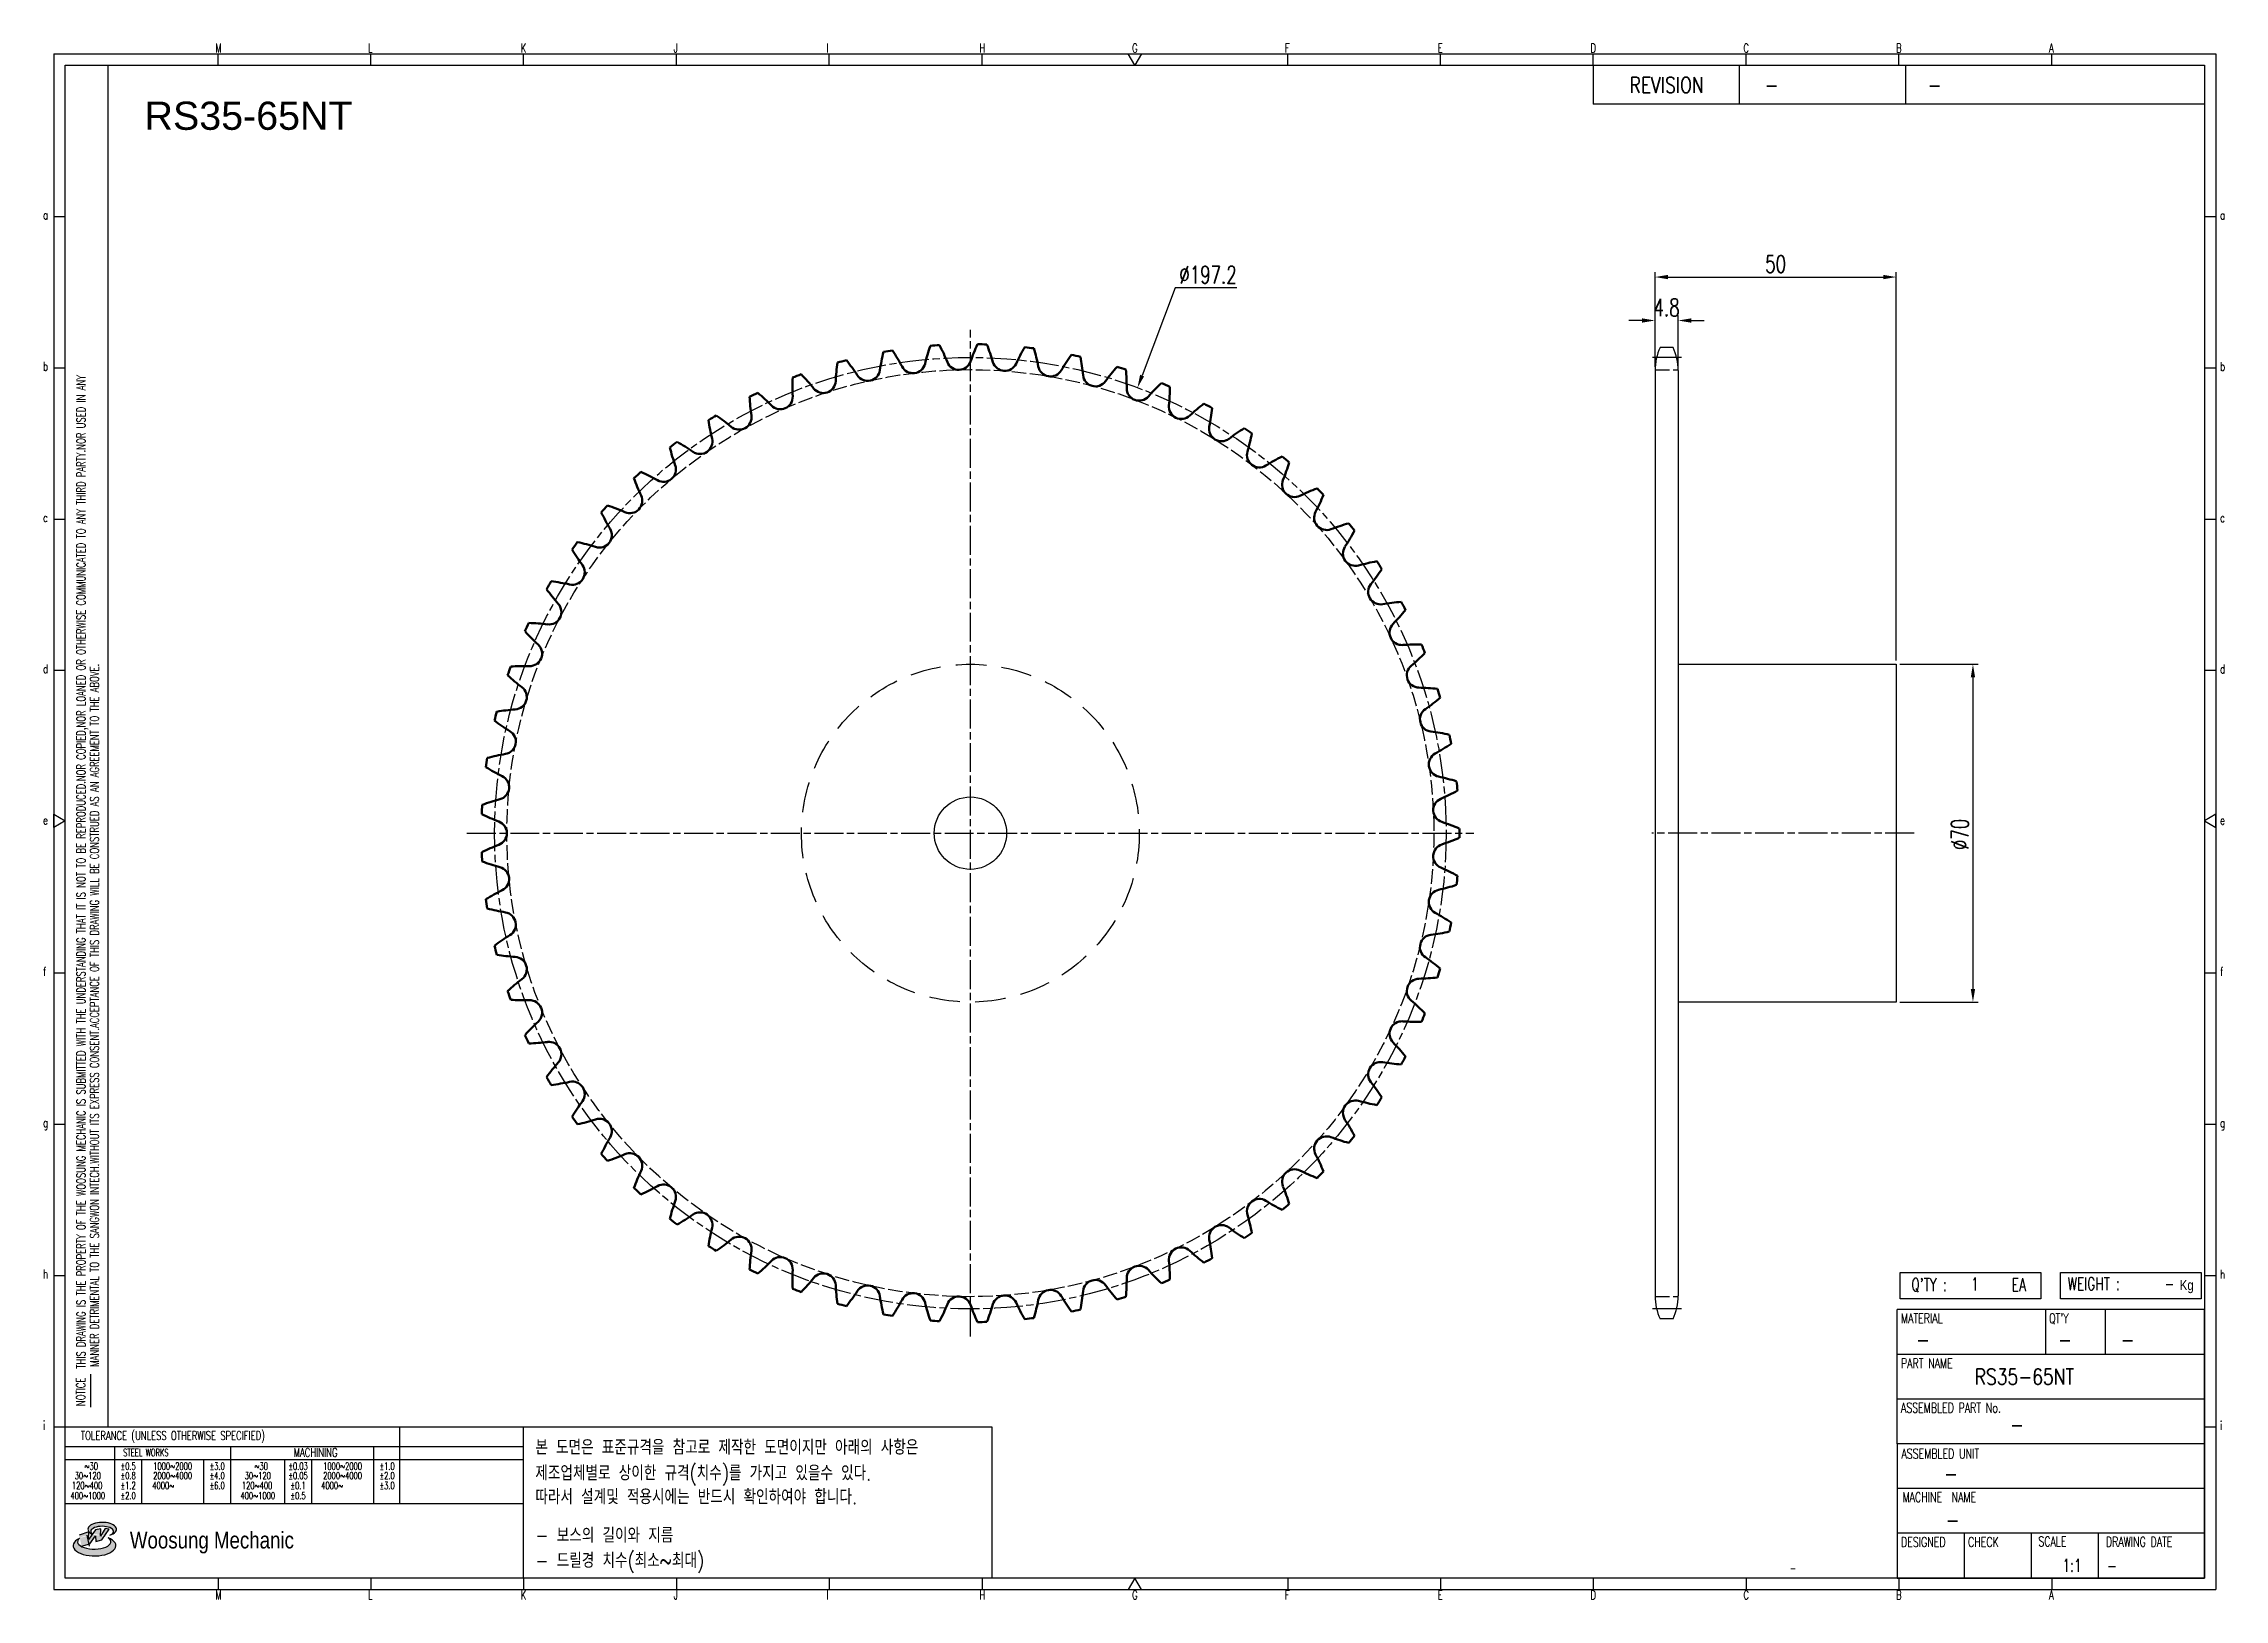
# Model space of a CAD drawing. Header units: millimetres. Extents: x -44812 to -44360, y 1096 to 1418.
import ezdxf
from ezdxf.enums import TextEntityAlignment as Align

# ---------------------------------------------------------------- set-up
doc = ezdxf.new("R2010")
doc.units = ezdxf.units.MM
for name, pattern in [('AM_ISO02W050', [7.5, 6, -1.5]), ('AM_ISO02W050x2', [3.75, 3, -0.75]), ('AM_ISO08W050', [18, 12, -1.5, 3, -1.5]), ('AM_ISO08W050x2', [9, 6, -0.75, 1.5, -0.75]), ('HIDDEN', [9.525, 6.35, -3.175])]:
    doc.linetypes.add(name, pattern=pattern)
for name, color, linetype, lineweight in [('AM_0N', 7, 'Continuous', 50), ('AM_3N', 6, 'AM_ISO02W050', 25), ('AM_7', 4, 'AM_ISO08W050', 25), ('AM_7N', 4, 'AM_ISO08W050', 25)]:
    doc.layers.add(name, color=color, linetype=linetype, lineweight=lineweight)
for name, color, linetype in [('HL', 2, 'HIDDEN'), ('S-DIM', 7, 'Continuous'), ('TITLE', 7, 'Continuous'), ('도면레이아웃', 7, 'Continuous')]:
    doc.layers.add(name, color=color, linetype=linetype)
doc.styles.add('HAN', font='ROMANS.shx', dxfattribs={"width": 0.7, "bigfont": 'whgtxt.shx'})
doc.styles.add('HKD_ST2', font='romans.shx', dxfattribs={"width": 0.7, "height": 4, "bigfont": '@extfont2.shx'})
doc.styles.add('HSG', font='SIMPLEX.shx', dxfattribs={"width": 0.7, "bigfont": 'HSG.shx'})
doc.styles.add('ROMANS', font='romans.shx', dxfattribs={"width": 0.7, "bigfont": 'whgtxt.shx'})
doc.styles.add('SLDTEXTSTYLE4', font='arial.ttf', dxfattribs={"width": 0.8})
doc.styles.get("Standard").update_dxf_attribs({"font": 'arial.ttf'})
doc.dimstyles.new('APP6', dxfattribs={"dimscale": 1.5, "dimtxt": 2.4, "dimasz": 1.8, "dimexe": 0.7, "dimexo": 0.5, "dimgap": 0.6, "dimtad": 1, "dimtoh": 1, "dimdec": 1, "dimrnd": 0.01, "dimzin": 9, "dimdsep": 46, "dimtxsty": 'HSG', "dimcen": 0, "dimclrd": 1, "dimclre": 1, "dimclrt": 256, "dimazin": 2, "dimtp": 1, "dimtm": 1, "dimtfac": 0.5, "dimtdec": 1, "dimtofl": 0, "dimtmove": 0, "dimatfit": 3, "dimfxl": 0, "dimtvp": 1, "dimtolj": 2, "dimlwd": -1, "dimlwe": -1, "dimarcsym": 0})

# ---------------------------------------------------------------- blocks, each defined once
blk = doc.blocks.new('SUYWSHJH')
at = {"layer": '도면레이아웃'}
h = blk.add_hatch(color=10, dxfattribs=at)
h.paths.add_polyline_path([(1.544, 35.177), (1.554, 34.966), (1.779, 35.034), (2.054, 35.422), (1.908, 35.446), (1.728, 35.167), (1.741, 35.439), (1.547, 35.405), (1.292, 35.041), (1.295, 35.33), (0.943, 35.208), (1.03, 34.8), (1.336, 34.885)])
edge = h.paths.add_edge_path()
edge.add_ellipse((1.795, 35.421), major_axis=(-0.53, 0), ratio=0.487785, start_angle=122.36065, end_angle=403.39574)
edge.add_line((1.411, 35.244), (1.419, 35.261))
edge.add_ellipse((1.798, 35.344), major_axis=(-0.423, 0), ratio=0.444396, start_angle=131.58977, end_angle=386.19408, ccw=False)
edge = h.paths.add_edge_path()
edge.add_ellipse((1.512, 34.815), major_axis=(-0.793, 0), ratio=0.480113, start_angle=314.67633, end_angle=590.85213)
edge.add_ellipse((1.501, 34.958), major_axis=(-0.62, 0), ratio=0.43311, start_angle=331.7024, end_angle=574.42495, ccw=False)
for p, q in [((0, 90.118), (80.15, 90.118)), ((0, 90.118), (0, 33.191)), ((6.089, 89.693), (6.089, 90.118)), ((11.753, 89.693), (11.753, 90.118)), ((17.418, 89.693), (17.418, 90.118)), ((23.082, 89.693), (23.082, 90.118)), ((28.746, 89.693), (28.746, 90.118)), ((34.411, 89.693), (34.411, 90.118)), ((45.739, 89.693), (45.739, 90.118)), ((51.404, 89.693), (51.404, 90.118)), ((57.068, 89.693), (57.068, 90.118)), ((62.732, 89.693), (62.732, 90.118)), ((68.397, 89.693), (68.397, 90.118)), ((74.061, 89.693), (74.061, 90.118)), ((80.15, 90.118), (80.15, 33.191)), ((0, 84.085), (0.425, 84.085)), ((79.725, 84.085), (80.15, 84.085)), ((0, 78.478), (0.425, 78.478)), ((79.725, 78.478), (80.15, 78.478)), ((0, 72.87), (0.425, 72.87)), ((79.725, 72.87), (80.15, 72.87)), ((0, 67.262), (0.425, 67.262)), ((79.725, 67.262), (80.15, 67.262)), ((0, 56.047), (0.425, 56.047)), ((79.725, 56.047), (80.15, 56.047)), ((0, 50.439), (0.425, 50.439)), ((79.725, 50.439), (80.15, 50.439)), ((0, 44.832), (0.425, 44.832)), ((79.725, 44.832), (80.15, 44.832)), ((1.377, 39.947), (1.377, 41.174)), ((0, 39.224), (0.425, 39.224)), ((79.725, 39.224), (80.15, 39.224)), ((0, 33.191), (80.15, 33.191)), ((6.089, 33.616), (6.089, 33.191)), ((11.753, 33.616), (11.753, 33.191)), ((17.418, 33.616), (17.418, 33.191)), ((23.082, 33.616), (23.082, 33.191)), ((28.746, 33.616), (28.746, 33.191)), ((34.411, 33.616), (34.411, 33.191)), ((45.739, 33.616), (45.739, 33.191)), ((51.404, 33.616), (51.404, 33.191)), ((57.068, 33.616), (57.068, 33.191)), ((62.732, 33.616), (62.732, 33.191)), ((68.397, 33.616), (68.397, 33.191)), ((74.061, 33.616), (74.061, 33.191))]:
    blk.add_line(p, q)
at = {"color": 2}
for p, q in [((2.017, 39.224), (2.017, 89.693)), ((0.425, 39.224), (17.418, 39.224)), ((12.816, 39.224), (12.816, 36.382)), ((17.418, 33.616), (17.418, 39.224)), ((0.425, 38.487), (17.418, 38.487)), ((0.425, 38.012), (17.418, 38.012)), ((2.257, 38.487), (2.257, 36.382)), ((3.257, 38.012), (3.257, 36.382)), ((5.557, 38.012), (5.557, 36.382)), ((6.557, 38.5), (6.557, 36.382)), ((8.557, 38.012), (8.557, 36.382)), ((9.557, 38.026), (9.557, 36.382)), ((11.857, 38.487), (11.857, 36.382)), ((0.425, 36.382), (17.418, 36.382))]:
    blk.add_line(p, q, dxfattribs=at)
at = {"color": 6, "ltscale": 0.5}
for p, q in [((57.068, 89.693), (57.068, 88.246)), ((62.47, 89.693), (62.47, 88.246)), ((68.635, 89.693), (68.635, 88.246)), ((79.725, 88.246), (57.068, 88.246)), ((68.336, 38.59), (68.336, 43.563)), ((79.725, 43.563), (68.336, 43.563)), ((73.827, 43.563), (73.827, 41.905)), ((76.037, 43.563), (76.037, 41.905)), ((79.725, 38.59), (79.725, 43.563)), ((79.725, 41.905), (68.336, 41.905)), ((79.725, 40.248), (68.336, 40.248)), ((68.336, 38.59), (68.336, 33.616)), ((79.725, 38.59), (68.336, 38.59)), ((79.725, 33.616), (79.725, 38.59)), ((79.725, 36.932), (68.336, 36.932)), ((79.725, 35.274), (68.336, 35.274)), ((70.822, 33.616), (70.822, 35.274)), ((73.309, 33.616), (73.309, 35.274)), ((75.796, 33.616), (75.796, 35.274)), ((68.336, 33.616), (79.725, 33.616))]:
    blk.add_line(p, q, dxfattribs=at)
for points in [[(40.075, 89.693), (39.83, 90.118), (40.32, 90.118)], [(0.425, 89.693), (79.725, 89.693), (79.725, 33.616), (0.425, 33.616)], [(0.425, 61.679), (0, 61.433), (0, 61.924)], [(79.725, 61.679), (80.15, 61.433), (80.15, 61.924)], [(40.075, 33.616), (39.83, 33.191), (40.32, 33.191)]]:
    blk.add_lwpolyline(points, close=True)
at = {"layer": 'TITLE', "color": 20}
for p, q in [((68.449, 43.961), (68.449, 44.936)), ((68.449, 44.936), (73.654, 44.936)), ((73.654, 44.936), (73.654, 43.961)), ((74.39, 43.961), (74.39, 44.936)), ((74.39, 44.936), (79.595, 44.936)), ((79.595, 44.936), (79.595, 43.961)), ((73.654, 43.961), (68.449, 43.961)), ((79.595, 43.961), (74.39, 43.961))]:
    blk.add_line(p, q, dxfattribs=at)
at = {"layer": '도면레이아웃'}
for p, q in [((1.295, 35.33), (0.943, 35.208)), ((1.03, 34.8), (1.336, 34.885)), ((1.224, 35.208), (1.311, 34.8)), ((1.224, 35.208), (1.224, 35.208)), ((1.547, 35.405), (1.292, 35.041)), ((1.292, 35.041), (1.295, 35.33)), ((1.336, 34.885), (1.544, 35.177)), ((1.419, 35.261), (1.411, 35.244)), ((1.544, 35.177), (1.554, 34.966)), ((1.741, 35.439), (1.547, 35.405)), ((1.554, 34.966), (1.779, 35.034)), ((1.908, 35.446), (1.728, 35.167)), ((1.728, 35.167), (1.741, 35.439)), ((1.779, 35.034), (2.054, 35.422)), ((2.054, 35.422), (1.908, 35.446))]:
    blk.add_line(p, q, dxfattribs=at)
for centre, major_axis, ratio, start_param, end_param in [((1.795, 35.421), (-0.53, 0), 0.487785, 2.135596, 7.040584), ((1.512, 34.815), (-0.793, 0), 0.480113, 5.492138, 10.312315), ((1.501, 34.958), (-0.62, 0), 0.43311, 5.789299, 10.025607), ((1.798, 35.344), (-0.423, 0), 0.444396, 2.296675, 6.740358)]:
    blk.add_ellipse(centre, major_axis=major_axis, ratio=ratio, start_param=start_param, end_param=end_param, dxfattribs=at)
at = {"color": 4, "style": 'HKD_ST2', "width": 0.7}
for s, p in [('M', (5.988, 90.164)), ('L', (11.652, 90.164)), ('K', (17.316, 90.164)), ('J', (22.981, 90.164)), ('I', (28.645, 90.164)), ('H', (34.309, 90.164)), ('G', (39.974, 90.164)), ('F', (45.638, 90.164)), ('E', (51.302, 90.164)), ('D', (56.967, 90.164)), ('C', (62.631, 90.164)), ('B', (68.295, 90.164)), ('A', (73.96, 90.164)), ('a', (-0.395, 83.976)), ('a', (80.305, 83.97)), ('b', (-0.395, 78.368)), ('b', (80.305, 78.362)), ('c', (-0.395, 72.76)), ('c', (80.305, 72.754)), ('d', (-0.395, 67.153)), ('d', (80.305, 67.147)), ('e', (-0.395, 61.545)), ('e', (80.305, 61.539)), ('f', (-0.395, 55.937)), ('f', (80.305, 55.931)), ('g', (-0.395, 50.33)), ('g', (80.305, 50.324)), ('h', (-0.395, 44.722)), ('h', (80.305, 44.716)), ('i', (-0.395, 39.114)), ('i', (80.305, 39.108)), ('M', (5.988, 32.824)), ('L', (11.652, 32.824)), ('K', (17.316, 32.824)), ('J', (22.981, 32.824)), ('I', (28.645, 32.824)), ('H', (34.309, 32.824)), ('G', (39.974, 32.824)), ('F', (45.638, 32.824)), ('E', (51.302, 32.824)), ('D', (56.967, 32.824)), ('C', (62.631, 32.824)), ('B', (68.295, 32.824)), ('A', (73.96, 32.824))]:
    blk.add_text(s, height=0.326, dxfattribs=at).set_placement(p)
for s, height, style, width, p in [('REVISION', 0.5806, 'HAN', 0.8, (58.415, 88.664)), ('-', 0.581, 'HAN', 0.8, (63.426, 88.664)), ('-', 0.581, 'HAN', 0.8, (69.468, 88.664)), ("Q'TY : ", 0.4746, 'HKD_ST2', 0.7, (68.857, 44.253)), ('1', 0.475, 'HKD_ST2', 0.7, (71.071, 44.275)), ('EA', 0.4746, 'HKD_ST2', 0.7, (72.578, 44.253)), ('WEIGHT : ', 0.4746, 'HKD_ST2', 0.7, (74.65, 44.286)), ('-', 0.581, 'HAN', 0.8, (69.029, 42.157)), ('-', 0.581, 'HAN', 0.8, (74.289, 42.157)), ('-', 0.581, 'HAN', 0.8, (76.623, 42.157)), ('-', 0.581, 'HAN', 0.8, (72.515, 39.013)), ('-', 0.581, 'HAN', 0.8, (70.067, 37.189)), ('-', 0.581, 'HAN', 0.8, (70.126, 35.48)), ('1:1', 0.4746, 'HKD_ST2', 0.7, (74.458, 33.848)), ('-', 0.475, 'HKD_ST2', 0.7, (76.112, 33.837))]:
    blk.add_text(s, height=height, dxfattribs=dict(style=style, width=width)).set_placement(p)
at = {"color": 1, "style": 'HKD_ST2', "width": 0.7}
for s, p in [(' THIS DRAWING IS THE PROPERTY OF THE WOOSUNG MECHANIC IS SUBMITTED WITH THE UNDERSTANDING THAT IT IS NOT TO BE REPRODUCED.NOR COPIED,NOR LOANED OR OTHERWISE COMMUNICATED TO ANY THIRD PARTY.NOR USED IN ANY', (1.173, 41.217)), ('MANNER DETRIMENTAL TO THE SANGWON INTECH.WITHOUT ITS EXPRESS CONSENT.ACCEPTANCE OF THIS DRAWING WILL BE CONSTRUED AS AN AGREEMENT TO THE ABOVE.', (1.672, 41.447))]:
    blk.add_text(s, height=0.326266, rotation=90, dxfattribs=at).set_placement(p)
at = {"style": 'HKD_ST2', "width": 0.7}
blk.add_text('-', height=0.475, dxfattribs=at).set_placement((78.613, 44.286), align=Align.RIGHT)
at = {"color": 4, "style": 'HKD_ST2', "width": 0.7}
for s, height, p in [('MATERIAL', 0.3651, (68.474, 43.425)), ("QT'Y", 0.3651, (73.965, 43.425)), ('PART NAME', 0.3651, (68.474, 41.756)), ('ASSEMBLED PART No.', 0.36511, (68.474, 40.109)), ('ASSEMBLED UNIT', 0.36511, (68.49, 38.408)), ('MACHINE  NAME', 0.36511, (68.532, 36.794)), ('DESIGNED', 0.3651, (68.474, 35.136)), ('CHECK', 0.3651, (70.961, 35.136)), ('SCALE', 0.3651, (73.566, 35.153)), ('DRAWING DATE', 0.36511, (76.071, 35.141))]:
    blk.add_text(s, height=height, dxfattribs=at).set_placement(p, align=Align.TOP_LEFT)
at = {"style": 'HKD_ST2', "width": 0.7}
blk.add_text('NOTICE', height=0.3263, rotation=90, dxfattribs=at).set_placement((1.163, 39.988))
for s, height, style, width, p in [('TOLERANCE (UNLESS OTHERWISE SPECIFIED)', 0.32627, 'HKD_ST2', 0.7, (4.417, 38.896)), ('-', 0.326, 'ROMANS', 0.65, (64.469, 33.975))]:
    blk.add_text(s, height=height, dxfattribs=dict(style=style, width=width)).set_placement(p, align=Align.MIDDLE_CENTER)
at = {"color": 4, "style": 'HKD_ST2', "width": 0.7}
for s, height, p in [('STEEL WORKS', 0.26101, (3.416, 38.268)), ('MACHINING', 0.3263, (9.707, 38.27)), ('%%P0.5', 0.261, (2.757, 37.762)), ('%%P0.8', 0.261, (2.757, 37.411)), ('%%P3.0', 0.261, (6.057, 37.762)), ('%%P4.0', 0.261, (6.057, 37.411)), ('%%P0.03', 0.261, (9.057, 37.762)), ('%%P0.05', 0.261, (9.057, 37.411)), ('%%P1.0', 0.261, (12.357, 37.762)), ('%%P2.0', 0.261, (12.357, 37.411)), ('%%P1.2', 0.261, (2.757, 37.045)), ('%%P2.0', 0.261, (2.757, 36.67)), ('%%P6.0', 0.261, (6.057, 37.045)), ('%%P0.1', 0.261, (9.057, 37.045)), ('%%P0.5', 0.261, (9.057, 36.67)), ('%%P3.0', 0.261, (12.357, 37.045))]:
    blk.add_text(s, height=height, dxfattribs=at).set_placement(p, align=Align.MIDDLE)
for s, height, p in [('30%%126120', 0.261, (1.263, 37.411)), ('%%12630', 0.261, (1.389, 37.762)), ('2000%%1264000', 0.26101, (4.407, 37.411)), ('1000%%1262000', 0.26101, (4.407, 37.762)), ('30%%126120', 0.261, (7.563, 37.411)), ('%%12630', 0.261, (7.689, 37.762)), ('2000%%1264000', 0.26101, (10.707, 37.411)), ('1000%%1262000', 0.26101, (10.707, 37.762)), ('400%%1261000', 0.26101, (1.263, 36.67)), ('120%%126400', 0.26101, (1.237, 37.045)), ('4000%%126', 0.261, (4.061, 37.045)), ('400%%1261000', 0.26101, (7.563, 36.67)), ('120%%126400', 0.26101, (7.537, 37.045)), ('4000%%126', 0.261, (10.321, 37.045))]:
    blk.add_text(s, height=height, dxfattribs=at).set_placement(p, align=Align.MIDDLE_CENTER)
at = {"color": 1, "style": 'SLDTEXTSTYLE4', "width": 0.8}
blk.add_text('Woosung Mechanic', height=0.61957, dxfattribs=at).set_placement((2.822, 34.711))
at = {"layer": 'TITLE', "width": 0.8}
blk.add_text('Kg', height=0.3789, dxfattribs=at).set_placement((78.807, 44.286))
blk = doc.blocks.new('*D765')
at = {"layer": 'Defpoints', "color": 0, "transparency": 16777216}
for p in [(-44473.43, 1360.48), (-44478.23, 1350.11), (-44473.43, 1350.11)]:
    blk.add_point(p, dxfattribs=at)
at = {"layer": 'S-DIM', "color": 1, "transparency": 16777216}
for p, q in [((-44480.93, 1360.48), (-44483.63, 1360.48)), ((-44478.23, 1350.86), (-44478.23, 1361.53)), ((-44473.43, 1350.86), (-44473.43, 1361.53)), ((-44470.73, 1360.48), (-44468.03, 1360.48))]:
    blk.add_line(p, q, dxfattribs=at)
for points in [[(-44480.93, 1360.93), (-44480.93, 1360.03), (-44478.23, 1360.48)], [(-44470.73, 1360.93), (-44470.73, 1360.03), (-44473.43, 1360.48)]]:
    blk.add_solid(points, dxfattribs=at)
at = {"layer": 'S-DIM', "transparency": 16777216, "insert": (-44475.83, 1363.18), "char_height": 3.6, "attachment_point": 5, "style": 'HSG'}
blk.add_mtext('\\A2;4.8', dxfattribs=at)
blk = doc.blocks.new('*D766')
at = {"layer": 'Defpoints', "color": 0, "transparency": 16777216}
for p in [(-44428.23, 1369.48), (-44478.23, 1350.11), (-44428.23, 1289.26)]:
    blk.add_point(p, dxfattribs=at)
at = {"layer": 'S-DIM', "color": 1, "transparency": 16777216}
for p, q in [((-44478.23, 1350.86), (-44478.23, 1370.53)), ((-44475.53, 1369.48), (-44430.93, 1369.48)), ((-44428.23, 1290.01), (-44428.23, 1370.53))]:
    blk.add_line(p, q, dxfattribs=at)
for points in [[(-44475.53, 1369.93), (-44475.53, 1369.03), (-44478.23, 1369.48)], [(-44430.93, 1369.93), (-44430.93, 1369.03), (-44428.23, 1369.48)]]:
    blk.add_solid(points, dxfattribs=at)
at = {"layer": 'S-DIM', "transparency": 16777216, "insert": (-44453.23, 1372.18), "char_height": 3.6, "attachment_point": 5, "style": 'HSG'}
blk.add_mtext('\\A2;50', dxfattribs=at)
blk = doc.blocks.new('*D767')
at = {"layer": 'Defpoints', "color": 0, "transparency": 16777216}
for p in [(-44428.23, 1289.26), (-44428.23, 1219.26), (-44412.35, 1219.26)]:
    blk.add_point(p, dxfattribs=at)
at = {"layer": 'S-DIM', "color": 1, "transparency": 16777216}
for p, q in [((-44427.48, 1289.26), (-44411.3, 1289.26)), ((-44412.35, 1286.56), (-44412.35, 1221.96)), ((-44427.48, 1219.26), (-44411.3, 1219.26))]:
    blk.add_line(p, q, dxfattribs=at)
for points in [[(-44412.8, 1286.56), (-44411.9, 1286.56), (-44412.35, 1289.26)], [(-44412.8, 1221.96), (-44411.9, 1221.96), (-44412.35, 1219.26)]]:
    blk.add_solid(points, dxfattribs=at)
at = {"layer": 'S-DIM', "transparency": 16777216, "insert": (-44415.05, 1254), "char_height": 3.6, "attachment_point": 5, "rotation": 90, "style": 'HSG'}
blk.add_mtext('\\A2;%%c70', dxfattribs=at)
blk = doc.blocks.new('*D768')
at = {"layer": 'Defpoints', "color": 0, "transparency": 16777216}
for p in [(-44585.46, 1346.55), (-44654.72, 1161.97)]:
    blk.add_point(p, dxfattribs=at)
at = {"layer": 'S-DIM', "color": 1, "transparency": 16777216}
for p, q in [((-44577.69, 1367.27), (-44584.51, 1349.08)), ((-44564.91, 1367.27), (-44577.69, 1367.27))]:
    blk.add_line(p, q, dxfattribs=at)
blk.add_solid([(-44584.93, 1349.24), (-44584.09, 1348.92), (-44585.46, 1346.55)], dxfattribs=at)
at = {"layer": 'S-DIM', "transparency": 16777216, "insert": (-44570.85, 1369.97), "char_height": 3.6, "attachment_point": 5, "style": 'HSG'}
blk.add_mtext('\\A2;∅197.2', dxfattribs=at)

msp = doc.modelspace()

# ---------------------------------------------------------------- linework, layer by layer
for p, q in [((-44474.5, 1354.91), (-44477.16, 1354.91)), ((-44478.23, 1350.11), (-44478.23, 1158.4)), ((-44473.43, 1350.11), (-44473.43, 1158.4)), ((-44474.5, 1153.6), (-44477.16, 1153.6))]:
    msp.add_line(p, q)
msp.add_lwpolyline([(-44473.43, 1289.26), (-44428.23, 1289.26), (-44428.23, 1219.26), (-44473.43, 1219.26)])
at = {"color": 4}
msp.add_lwpolyline([(-44712.66, 1131.28), (-44615.62, 1131.28), (-44615.62, 1099.93), (-44712.66, 1099.93)], close=True, dxfattribs=at)
msp.add_circle((-44620.09, 1254.26), 7.5)
for centre, start, end in [((-44466.93, 1350.11), 154.8633, 180), ((-44484.73, 1350.11), 0, 25.1367), ((-44466.93, 1158.4), 180, 205.1367), ((-44484.73, 1158.4), 334.8633, 0)]:
    msp.add_arc(centre, 11.3, start, end)
at = {"layer": 'AM_0N'}
for centre, radius, start, end in [((-44607.2, 1345.99), 40.84, 171.8837, 177.3077), ((-44620.09, 1254.26), 101.32, 104.6875, 105.7741), ((-44677.71, 1326.8), 40.84, 33.1538, 38.5778), ((-44598.41, 1344.32), 40.84, 166.3453, 171.7692), ((-44620.09, 1254.26), 101.32, 99.149, 100.2356), ((-44670.44, 1332.02), 40.84, 27.6154, 33.0393), ((-44631.98, 1352.14), 2.57, 207.6154, 346.2308), ((-44589.81, 1341.81), 40.84, 160.8068, 166.2308), ((-44620.09, 1254.26), 101.32, 93.6105, 94.6972), ((-44662.7, 1336.51), 40.84, 22.0769, 27.5009), ((-44622.47, 1352.83), 2.57, 202.0769, 340.6923), ((-44581.51, 1338.48), 40.84, 155.2684, 160.6923), ((-44620.09, 1254.26), 101.32, 88.0721, 89.1587), ((-44654.56, 1340.24), 40.84, 16.5385, 21.9624), ((-44612.95, 1352.6), 2.57, 196.5385, 335.1538), ((-44573.56, 1334.36), 40.84, 149.7299, 155.1538), ((-44620.09, 1254.26), 101.32, 82.5336, 83.6202), ((-44646.1, 1343.17), 40.84, 11, 16.424), ((-44566.04, 1329.49), 40.84, 144.1914, 149.6154), ((-44620.09, 1254.26), 101.32, 76.9951, 78.0818), ((-44637.4, 1345.26), 40.84, 5.4615, 10.8855), ((-44616.11, 1346.81), 40.84, 177.4222, 182.8462), ((-44620.09, 1254.26), 101.32, 110.2259, 111.3125), ((-44684.44, 1320.9), 40.84, 38.6923, 44.1163), ((-44650.56, 1348.03), 2.57, 218.6923, 357.3077), ((-44641.37, 1350.54), 2.57, 213.1538, 351.7692), ((-44603.49, 1351.45), 2.57, 191, 329.6154), ((-44594.19, 1349.4), 2.57, 185.4615, 324.0769), ((-44559.04, 1323.93), 40.84, 138.653, 144.0769), ((-44620.09, 1254.26), 101.32, 71.4567, 72.5433), ((-44628.54, 1346.51), 40.84, 359.9231, 5.347), ((-44552.6, 1317.71), 40.84, 133.1145, 138.5385), ((-44620.09, 1254.26), 101.32, 65.9182, 67.0049), ((-44619.59, 1346.89), 40.84, 354.3846, 359.8086), ((-44620.09, 1254.26), 101.32, 115.7644, 116.851), ((-44625.06, 1346.76), 40.84, 182.9607, 188.3846), ((-44690.57, 1314.37), 40.84, 44.2308, 49.6547), ((-44659.47, 1344.65), 2.57, 224.2308, 2.8462), ((-44585.13, 1346.45), 2.57, 179.9231, 318.5385), ((-44576.39, 1342.65), 2.57, 174.3846, 313), ((-44546.79, 1310.9), 40.84, 127.576, 133), ((-44620.09, 1254.26), 101.32, 60.3798, 61.4664), ((-44610.65, 1346.41), 40.84, 348.8462, 354.2701), ((-44620.09, 1254.26), 101.32, 121.3028, 122.3895), ((-44633.97, 1345.85), 40.84, 188.4991, 193.9231), ((-44696.05, 1307.29), 40.84, 49.7692, 55.1932), ((-44668.01, 1340.43), 2.57, 229.7692, 8.3846), ((-44568.07, 1338.02), 2.57, 168.8462, 307.4615), ((-44541.66, 1303.56), 40.84, 122.0376, 127.4615), ((-44620.09, 1254.26), 101.32, 54.8413, 55.9279), ((-44620.09, 1254.26), 101.32, 126.8413, 127.9279), ((-44642.74, 1344.08), 40.84, 194.0376, 199.4615), ((-44700.81, 1299.71), 40.84, 55.3077, 60.7316), ((-44676.1, 1335.4), 2.57, 235.3077, 13.9231), ((-44560.22, 1332.6), 2.57, 163.3077, 301.9231), ((-44601.8, 1345.07), 40.84, 343.3077, 348.7316), ((-44620.09, 1254.26), 101.32, 132.3798, 133.4664), ((-44704.82, 1291.71), 40.84, 60.8462, 66.2701), ((-44683.67, 1329.62), 2.57, 240.8462, 19.4615), ((-44537.27, 1295.76), 40.84, 116.4991, 121.9231), ((-44620.09, 1254.26), 101.32, 49.3028, 50.3895), ((-44593.12, 1342.88), 40.84, 337.7692, 343.1932), ((-44690.65, 1323.13), 2.57, 246.3846, 25), ((-44651.31, 1341.48), 40.84, 199.576, 205), ((-44552.94, 1326.46), 2.57, 157.7692, 296.3846), ((-44533.65, 1287.57), 40.84, 110.9607, 116.3846), ((-44584.7, 1339.87), 40.84, 332.2308, 337.6547), ((-44620.09, 1254.26), 101.32, 43.7644, 44.851), ((-44620.09, 1254.26), 101.32, 137.9182, 139.0049), ((-44659.58, 1338.06), 40.84, 205.1145, 210.5385), ((-44708.04, 1283.36), 40.84, 66.3846, 71.8086), ((-44546.29, 1319.64), 2.57, 152.2308, 290.8462), ((-44696.97, 1316), 2.57, 251.9231, 30.5385), ((-44530.84, 1279.08), 40.84, 105.4222, 110.8462), ((-44576.6, 1336.05), 40.84, 326.6923, 332.1163), ((-44620.09, 1254.26), 101.32, 38.2259, 39.3125), ((-44620.09, 1254.26), 101.32, 143.4567, 144.5433), ((-44667.48, 1333.85), 40.84, 210.653, 216.0769), ((-44710.44, 1274.73), 40.84, 71.9231, 77.347), ((-44540.32, 1312.21), 2.57, 146.6923, 285.3077), ((-44528.86, 1270.35), 40.84, 99.8837, 105.3077), ((-44620.09, 1254.26), 101.32, 32.6875, 33.7741), ((-44620.09, 1254.26), 101.32, 148.9951, 150.0818), ((-44711.99, 1265.92), 40.84, 77.4615, 82.8855), ((-44702.57, 1308.29), 2.57, 257.4615, 36.0769), ((-44568.91, 1331.47), 40.84, 321.1538, 326.5778), ((-44674.94, 1328.91), 40.84, 216.1914, 221.6154), ((-44707.4, 1300.08), 2.57, 263, 41.6154), ((-44535.1, 1304.24), 2.57, 141.1538, 279.7692), ((-44527.73, 1261.47), 40.84, 94.3453, 99.7692), ((-44620.09, 1254.26), 101.32, 27.149, 28.2356), ((-44620.09, 1254.26), 101.32, 154.5336, 155.6202), ((-44712.69, 1256.99), 40.84, 83, 88.424), ((-44530.67, 1295.81), 2.57, 135.6154, 274.2308), ((-44561.7, 1326.17), 40.84, 315.6154, 321.0393), ((-44681.89, 1323.27), 40.84, 221.7299, 227.1538), ((-44711.41, 1291.44), 2.57, 268.5385, 47.1538), ((-44527.47, 1252.52), 40.84, 88.8068, 94.2308), ((-44620.09, 1254.26), 101.32, 21.6105, 22.6972), ((-44620.09, 1254.26), 101.32, 160.0721, 161.1587), ((-44712.52, 1248.05), 40.84, 88.5385, 93.9624), ((-44527.08, 1286.98), 2.57, 130.0769, 268.6923), ((-44555.03, 1320.2), 40.84, 310.0769, 315.5009), ((-44688.26, 1316.98), 40.84, 227.2684, 232.6923), ((-44714.57, 1282.45), 2.57, 274.0769, 52.6923), ((-44528.07, 1243.59), 40.84, 83.2684, 88.6923), ((-44620.09, 1254.26), 101.32, 16.0721, 17.1587), ((-44620.09, 1254.26), 101.32, 165.6105, 166.6972), ((-44711.49, 1239.15), 40.84, 94.0769, 99.5009), ((-44524.36, 1277.85), 2.57, 124.5385, 263.1538), ((-44548.97, 1313.61), 40.84, 304.5385, 309.9624), ((-44694, 1310.11), 40.84, 232.8068, 238.2308), ((-44716.85, 1273.2), 2.57, 279.6154, 58.2308), ((-44529.53, 1234.76), 40.84, 77.7299, 83.1538), ((-44620.09, 1254.26), 101.32, 10.5336, 11.6202), ((-44620.09, 1254.26), 101.32, 171.149, 172.2356), ((-44709.6, 1230.4), 40.84, 99.6154, 105.0393), ((-44522.53, 1268.5), 2.57, 119, 257.6154), ((-44543.57, 1306.47), 40.84, 299, 304.424), ((-44699.05, 1302.71), 40.84, 238.3453, 243.7692), ((-44718.23, 1263.77), 2.57, 285.1538, 63.7692), ((-44531.84, 1226.11), 40.84, 72.1914, 77.6154), ((-44706.88, 1221.88), 40.84, 105.1538, 110.5778), ((-44521.61, 1259.02), 2.57, 113.4615, 252.0769), ((-44538.89, 1298.84), 40.84, 293.4615, 298.8855), ((-44620.09, 1254.26), 101.32, 4.9951, 6.0818), ((-44620.09, 1254.26), 101.32, 176.6875, 177.7741), ((-44703.35, 1294.87), 40.84, 243.8837, 249.3077), ((-44718.69, 1254.26), 2.57, 290.6923, 69.3077), ((-44534.96, 1217.72), 40.84, 66.653, 72.0769), ((-44703.35, 1213.65), 40.84, 110.6923, 116.1163), ((-44521.61, 1249.49), 2.57, 107.9231, 246.5385), ((-44534.96, 1290.8), 40.84, 287.9231, 293.347), ((-44620.09, 1254.26), 101.32, 359.4567, 0.5433), ((-44620.09, 1254.26), 101.32, 182.2259, 183.3125), ((-44706.88, 1286.64), 40.84, 249.4222, 254.8462), ((-44718.23, 1244.74), 2.57, 296.2308, 74.8462), ((-44531.84, 1282.41), 40.84, 282.3846, 287.8086), ((-44538.89, 1209.67), 40.84, 61.1145, 66.5385), ((-44620.09, 1254.26), 101.32, 353.9182, 355.0049), ((-44699.05, 1205.8), 40.84, 116.2308, 121.6547), ((-44620.09, 1254.26), 101.32, 187.7644, 188.851), ((-44709.6, 1278.11), 40.84, 254.9607, 260.3846), ((-44522.53, 1240.01), 2.57, 102.3846, 241), ((-44716.85, 1235.31), 2.57, 301.7692, 80.3846), ((-44529.53, 1273.76), 40.84, 276.8462, 282.2701), ((-44543.57, 1202.05), 40.84, 55.576, 61), ((-44620.09, 1254.26), 101.32, 348.3798, 349.4664), ((-44694, 1198.41), 40.84, 121.7692, 127.1932), ((-44620.09, 1254.26), 101.32, 193.3028, 194.3895), ((-44524.36, 1230.66), 2.57, 96.8462, 235.4615), ((-44711.49, 1269.36), 40.84, 260.4991, 265.9231), ((-44714.57, 1226.06), 2.57, 307.3077, 85.9231), ((-44548.97, 1194.9), 40.84, 50.0376, 55.4615), ((-44620.09, 1254.26), 101.32, 342.8413, 343.9279), ((-44688.26, 1191.54), 40.84, 127.3077, 132.7316), ((-44620.09, 1254.26), 101.32, 198.8413, 199.9279), ((-44527.08, 1221.53), 2.57, 91.3077, 229.9231), ((-44528.07, 1264.93), 40.84, 271.3077, 276.7316), ((-44712.52, 1260.47), 40.84, 266.0376, 271.4615), ((-44711.41, 1217.08), 2.57, 312.8462, 91.4615), ((-44555.03, 1188.32), 40.84, 44.4991, 49.9231), ((-44620.09, 1254.26), 101.32, 337.3028, 338.3895), ((-44681.89, 1185.25), 40.84, 132.8462, 138.2701), ((-44620.09, 1254.26), 101.32, 204.3798, 205.4664), ((-44530.67, 1212.71), 2.57, 85.7692, 224.3846), ((-44527.47, 1256), 40.84, 265.7692, 271.1932), ((-44712.69, 1251.52), 40.84, 271.576, 277), ((-44674.94, 1179.61), 40.84, 138.3846, 143.8086), ((-44707.4, 1208.44), 2.57, 318.3846, 97), ((-44535.1, 1204.27), 2.57, 80.2308, 218.8462), ((-44527.73, 1247.05), 40.84, 260.2308, 265.6547), ((-44561.7, 1182.34), 40.84, 38.9607, 44.3846), ((-44620.09, 1254.26), 101.32, 331.7644, 332.851), ((-44620.09, 1254.26), 101.32, 209.9182, 211.0049), ((-44711.99, 1242.6), 40.84, 277.1145, 282.5385), ((-44702.57, 1200.22), 2.57, 323.9231, 102.5385), ((-44568.91, 1177.04), 40.84, 33.4222, 38.8462), ((-44667.48, 1174.66), 40.84, 143.9231, 149.347), ((-44540.32, 1196.3), 2.57, 74.6923, 213.3077), ((-44528.86, 1238.17), 40.84, 254.6923, 260.1163), ((-44620.09, 1254.26), 101.32, 326.2259, 327.3125), ((-44620.09, 1254.26), 101.32, 215.4567, 216.5433), ((-44710.44, 1233.78), 40.84, 282.653, 288.0769), ((-44696.97, 1192.52), 2.57, 329.4615, 108.0769), ((-44576.6, 1172.46), 40.84, 27.8837, 33.3077), ((-44659.58, 1170.46), 40.84, 149.4615, 154.8855), ((-44546.29, 1188.87), 2.57, 69.1538, 207.7692), ((-44530.84, 1229.44), 40.84, 249.1538, 254.5778), ((-44620.09, 1254.26), 101.32, 320.6875, 321.7741), ((-44620.09, 1254.26), 101.32, 220.9951, 222.0818), ((-44708.04, 1225.16), 40.84, 288.1914, 293.6154), ((-44690.65, 1185.38), 2.57, 335, 113.6154), ((-44651.31, 1167.04), 40.84, 155, 160.424), ((-44552.94, 1182.06), 2.57, 63.6154, 202.2308), ((-44533.65, 1220.94), 40.84, 243.6154, 249.0393), ((-44584.7, 1168.65), 40.84, 22.3453, 27.7692), ((-44620.09, 1254.26), 101.32, 315.149, 316.2356), ((-44620.09, 1254.26), 101.32, 226.5336, 227.6202), ((-44704.82, 1216.81), 40.84, 293.7299, 299.1538), ((-44683.67, 1178.9), 2.57, 340.5385, 119.1538), ((-44593.12, 1165.63), 40.84, 16.8068, 22.2308), ((-44642.74, 1164.43), 40.84, 160.5385, 165.9624), ((-44700.81, 1208.8), 40.84, 299.2684, 304.6923), ((-44676.1, 1173.11), 2.57, 346.0769, 124.6923), ((-44560.22, 1175.91), 2.57, 58.0769, 196.6923), ((-44601.8, 1163.44), 40.84, 11.2684, 16.6923), ((-44537.27, 1212.76), 40.84, 238.0769, 243.5009), ((-44620.09, 1254.26), 101.32, 309.6105, 310.6972), ((-44620.09, 1254.26), 101.32, 232.0721, 233.1587), ((-44633.97, 1162.67), 40.84, 166.0769, 171.5009), ((-44668.01, 1168.08), 2.57, 351.6154, 130.2308), ((-44568.07, 1170.5), 2.57, 52.5385, 191.1538), ((-44541.66, 1204.96), 40.84, 232.5385, 237.9624), ((-44620.09, 1254.26), 101.32, 304.0721, 305.1587), ((-44620.09, 1254.26), 101.32, 237.6105, 238.6972), ((-44696.05, 1201.22), 40.84, 304.8068, 310.2308), ((-44625.06, 1161.75), 40.84, 171.6154, 177.0393), ((-44659.47, 1163.86), 2.57, 357.1538, 135.7692), ((-44576.39, 1165.87), 2.57, 47, 185.6154), ((-44546.79, 1197.62), 40.84, 227, 232.424), ((-44620.09, 1254.26), 101.32, 298.5336, 299.6202), ((-44610.65, 1162.1), 40.84, 5.7299, 11.1538), ((-44620.09, 1254.26), 101.32, 243.149, 244.2356), ((-44690.57, 1194.14), 40.84, 310.3453, 315.7692), ((-44616.11, 1161.71), 40.84, 177.1538, 182.5778), ((-44684.44, 1187.62), 40.84, 315.8837, 321.3077), ((-44650.56, 1160.48), 2.57, 2.6923, 141.3077), ((-44594.19, 1159.12), 2.57, 35.9231, 174.5385), ((-44628.54, 1162.01), 40.84, 354.653, 0.0769), ((-44585.13, 1162.06), 2.57, 41.4615, 180.0769), ((-44552.6, 1190.81), 40.84, 221.4615, 226.8855), ((-44620.09, 1254.26), 101.32, 292.9951, 294.0818), ((-44619.59, 1161.62), 40.84, 0.1914, 5.6154), ((-44620.09, 1254.26), 101.32, 248.6875, 249.7741), ((-44607.2, 1162.52), 40.84, 182.6923, 188.1163), ((-44677.71, 1181.72), 40.84, 321.4222, 326.8462), ((-44641.37, 1157.98), 2.57, 8.2308, 146.8462), ((-44598.41, 1164.19), 40.84, 188.2308, 193.6547), ((-44670.44, 1176.5), 40.84, 326.9607, 332.3846), ((-44631.98, 1156.38), 2.57, 13.7692, 152.3846), ((-44589.81, 1166.71), 40.84, 193.7692, 199.1932), ((-44622.47, 1155.69), 2.57, 19.3077, 157.9231), ((-44612.95, 1155.92), 2.57, 24.8462, 163.4615), ((-44573.56, 1174.16), 40.84, 204.8462, 210.2701), ((-44646.1, 1165.35), 40.84, 343.576, 349), ((-44603.49, 1157.06), 2.57, 30.3846, 169), ((-44566.04, 1179.02), 40.84, 210.3846, 215.8086), ((-44637.4, 1163.25), 40.84, 349.1145, 354.5385), ((-44559.04, 1184.59), 40.84, 215.9231, 221.347), ((-44620.09, 1254.26), 101.32, 287.4567, 288.5433), ((-44620.09, 1254.26), 101.32, 254.2259, 255.3125), ((-44620.09, 1254.26), 101.32, 259.7644, 260.851), ((-44620.09, 1254.26), 101.32, 265.3028, 266.3895), ((-44662.7, 1172), 40.84, 332.4991, 337.9231), ((-44581.51, 1170.04), 40.84, 199.3077, 204.7316), ((-44620.09, 1254.26), 101.32, 270.8413, 271.9279), ((-44654.56, 1168.27), 40.84, 338.0376, 343.4615), ((-44620.09, 1254.26), 101.32, 276.3798, 277.4664), ((-44620.09, 1254.26), 101.32, 281.9182, 283.0049)]:
    msp.add_arc(centre, radius, start, end, dxfattribs=at)
at = {"layer": 'AM_3N', "linetype": 'AM_ISO02W050x2'}
for p, q in [((-44478.23, 1350.27), (-44473.43, 1350.27)), ((-44478.23, 1158.25), (-44473.43, 1158.25))]:
    msp.add_line(p, q, dxfattribs=at)
msp.add_circle((-44620.09, 1254.26), 96.04, dxfattribs=at)
at = {"layer": 'AM_7', "linetype": 'AM_ISO08W050x2'}
for p, q in [((-44472.77, 1352.83), (-44478.89, 1352.83)), ((-44424.51, 1254.26), (-44478.89, 1254.26)), ((-44424.51, 1254.26), (-44478.89, 1254.26)), ((-44424.51, 1254.26), (-44478.89, 1254.26)), ((-44424.51, 1254.26), (-44478.89, 1254.26)), ((-44424.51, 1254.26), (-44478.89, 1254.26)), ((-44472.77, 1155.68), (-44478.89, 1155.68))]:
    msp.add_line(p, q, dxfattribs=at)
msp.add_circle((-44620.09, 1254.26), 98.58, dxfattribs=at)
at = {"layer": 'AM_7N', "linetype": 'AM_ISO08W050x2'}
for p, q in [((-44620.09, 1149.94), (-44620.09, 1358.58)), ((-44724.41, 1254.26), (-44515.77, 1254.26))]:
    msp.add_line(p, q, dxfattribs=at)
at = {"layer": 'HL'}
msp.add_circle((-44620.09, 1254.26), 35, dxfattribs=at)

# ---------------------------------------------------------------- block references
at = {"xscale": 5.589867528209523, "yscale": 5.589867528209523, "zscale": 5.589867528209523}
msp.add_blockref('SUYWSHJH', (-44810.02, 912.02), dxfattribs=at)

# ---------------------------------------------------------------- texts
at = {"color": 2}
msp.add_text('RS35-65NT', height=5.841, dxfattribs=at).set_placement((-44791.2, 1399.99))
at = {"style": 'HAN', "width": 0.8}
msp.add_text('RS35-65NT', height=3.246, dxfattribs=at).set_placement((-44411.98, 1140.01))
at = {"color": 4, "style": 'HAN', "width": 0.8}
for s, p in [('본 도면은 표준규격을 참고로 제작한 도면이지만 아래의 사항은', (-44710.23, 1125.48)), ('제조업체별로 상이한 규격(치수)를 가지고 있을수 있다.', (-44710.23, 1120.15)), ('따라서 설계및 적용시에는 반드시 확인하여야 합니다.', (-44710.23, 1115.21)), ('- 보스의 길이와 지름', (-44710.23, 1107.25)), ('- 드릴경 치수(최소~최대)', (-44710.23, 1102.02))]:
    msp.add_text(s, height=3.0709, dxfattribs=at).set_placement(p)

# ---------------------------------------------------------------- dimensions: what is measured, and where the dimension line sits
at = {"layer": 'S-DIM'}
dim = msp.add_linear_dim(base=(-44428.23, 1369.48), p1=(-44478.23, 1350.11), p2=(-44428.23, 1289.26), dimstyle='APP6', dxfattribs=at)
dim.commit()
dim.dimension.update_dxf_attribs({"geometry": '*D766', "text_midpoint": (-44453.23, 1372.18)})
dim = msp.add_diameter_dim_2p(p1=(-44654.7207, 1161.9656), p2=(-44585.4616, 1346.5502), dimstyle='APP6', dxfattribs=at)
dim.commit()
dim.dimension.update_dxf_attribs({"geometry": '*D768', "text_midpoint": (-44570.8485, 1367.2664), "dimtype": 163})
dim = msp.add_linear_dim(base=(-44473.43, 1360.48), p1=(-44478.23, 1350.11), p2=(-44473.43, 1350.11), dimstyle='APP6', dxfattribs=at)
dim.commit()
dim.dimension.update_dxf_attribs({"geometry": '*D765', "text_midpoint": (-44475.83, 1360.48), "dimtype": 160})
dim = msp.add_linear_dim(base=(-44412.35, 1219.26), p1=(-44428.23, 1289.26), p2=(-44428.23, 1219.26), angle=90, text='%%c<>', dimstyle='APP6', dxfattribs=at)
dim.commit()
dim.dimension.update_dxf_attribs({"geometry": '*D767', "text_midpoint": (-44412.35, 1254), "dimtype": 160})

doc.saveas('drawing.dxf')
